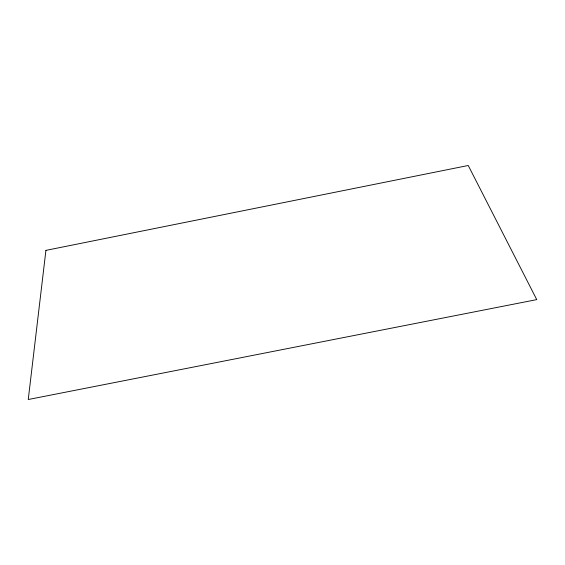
<?xml version="1.0" encoding="UTF-8"?>
<svg xmlns="http://www.w3.org/2000/svg" width="565" height="565" viewBox="0 0 565 565"><rect width="100%" height="100%" fill="white"/><g stroke="black" fill="none" stroke-linecap="round" stroke-linejoin="round"><path stroke-width="0.85" d="M45.92 250.373L28.25 399.512L536.75 299.62L468.237 165.489L45.92 250.373"/></g></svg>
